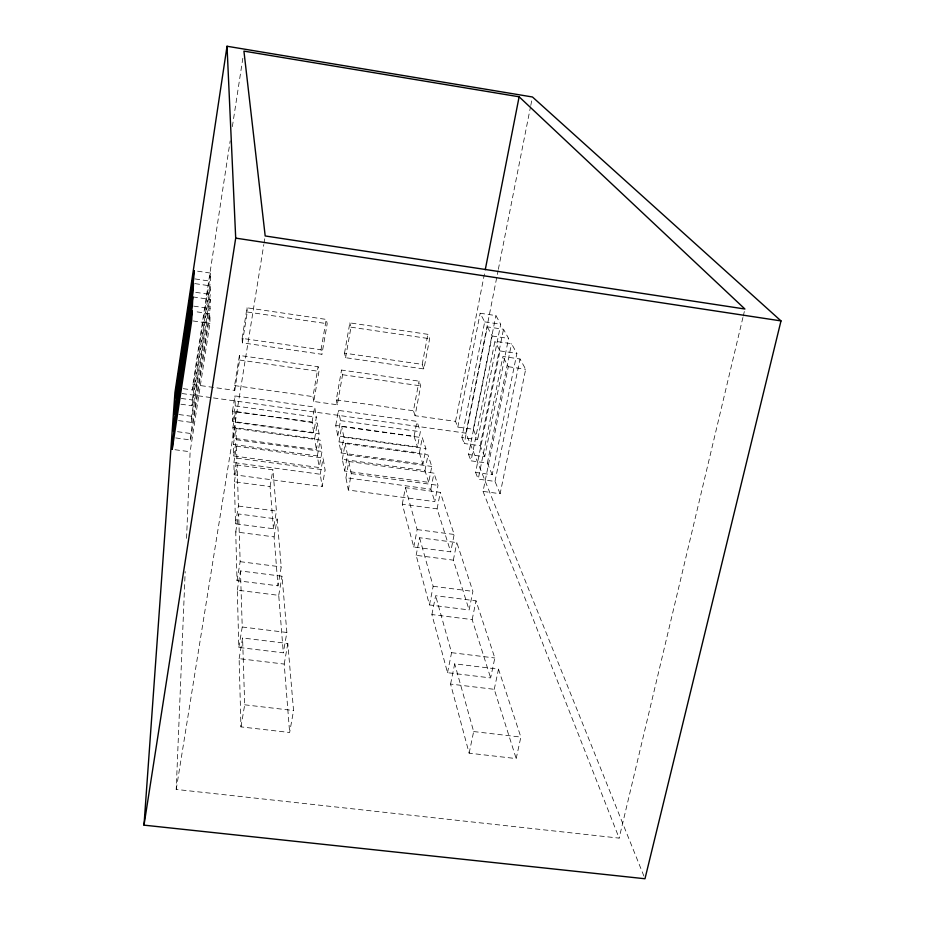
<?xml version="1.0" encoding="UTF-8"?>
<svg xmlns="http://www.w3.org/2000/svg" width="925" height="925" viewBox="0 0 925 925"><rect width="100%" height="100%" fill="white"/><g stroke="black" fill="none" stroke-linecap="round" stroke-linejoin="round"><path stroke-width="0.69" stroke-dasharray="4.62 3.47" d="M186.561 538.35L190.122 451.77L209.929 323.403L210.044 313.772L194.898 311.563M175.738 437.941L190.608 439.976L190.874 433.524L210.114 308.522L210.229 299.434L194.181 297.087M178.525 420.609L191.336 422.378L191.579 416.285L210.299 294.474L210.403 285.906L194.909 283.605M180.942 404.202L192.018 405.74L192.25 399.97L210.461 281.212L210.565 273.095L195.499 270.852M742.925 317.448L619.137 838.119L176.213 789.43L185.185 571.546M183.231 388.662L192.666 389.992L192.897 384.522L230.186 140.877M232.36 126.632L242.836 58.24M192.666 389.992L210.565 273.095M192.018 405.74L210.403 285.906M191.336 422.378L210.229 299.434M190.608 439.976L210.044 313.772M192.897 384.522L234.753 390.396L234.592 385.586L239.413 355.454L318.108 366.716L318.963 371.353L313.76 401.485L337.278 404.78L342.585 374.729L341.533 370.058L419.037 381.146L420.713 385.875L415.071 415.707L455.551 421.384L457.794 427.096L473.288 429.258L477.635 439.699L461.876 437.502L484.7 321.877L480.156 313.24L495.904 315.587L500.714 324.259L477.635 439.699M242.13 338.377L247.021 307.794L326.259 319.414L327.184 323.704L321.912 354.287L242.35 342.828L242.13 338.377L321.033 349.766L321.912 354.287M234.753 390.396L239.598 360.033L239.413 355.454M242.35 342.828L247.276 312.002L247.021 307.794M232.487 411.105L234.927 395.9L314.673 407.058L316.362 417.244L313.702 432.565L232.765 421.395L232.487 411.105L312.072 422.147L313.702 432.565M232.765 421.395L235.239 405.959L234.927 395.9M232.927 427.338L235.424 411.764L317.333 423.13L319.102 433.871L316.362 449.573L233.216 438.196L232.927 427.338L314.639 438.577L316.362 449.573M176.213 789.43L263.81 244.512M264.041 243.09L264.723 238.8M233.216 438.196L235.759 422.378L235.424 411.764M233.389 444.474L235.956 428.506L320.131 440.092L322.004 451.446L319.183 467.541L233.69 455.956L233.389 444.474L317.368 455.921L319.183 467.541M233.69 455.956L236.314 439.733L235.956 428.506M233.875 462.604L236.511 446.22L323.091 458.014L325.08 470.039L322.166 486.55L234.198 474.756L233.875 462.604L320.235 474.259L322.166 486.55M234.198 474.756L236.892 458.106L236.511 446.22M234.383 481.798L237.112 464.986L272.898 469.808L276.436 511.051L273.442 528.742L235.505 523.793L234.383 481.798L270.088 486.562L273.442 528.742M235.505 523.793L238.407 506.044L237.112 464.986M235.725 531.921L238.662 513.988L277.13 519.029L281.235 566.909L277.986 585.826L237.031 580.669L235.725 531.921L274.089 536.893L277.986 585.826M237.031 580.669L240.165 561.672L238.662 513.988M237.286 590.15L240.465 570.956L282.032 576.229L286.866 632.48L283.304 652.819L238.823 647.431L237.286 590.15L278.737 595.353L283.304 652.819M238.823 647.431L242.234 627L240.465 570.956M239.124 658.646L242.581 637.984L287.814 643.488L293.56 710.516L289.641 732.496L240.951 726.888L239.124 658.646L284.206 664.069L289.641 732.496M270.088 486.562L272.898 469.808M240.951 726.888L244.697 704.804L242.581 637.984M274.089 536.893L277.13 519.029M313.76 401.485L312.951 396.617L318.108 366.716M321.033 349.766L326.259 319.414M278.737 595.353L282.032 576.229M312.072 422.147L314.673 407.058M314.639 438.577L317.333 423.13M317.368 455.921L320.131 440.092M284.206 664.069L287.814 643.488M320.235 474.259L323.091 458.014M337.278 404.78L336.272 399.889L341.533 370.058M344.516 353.153L349.847 322.883L427.87 334.33L429.651 338.7L423.916 368.971L345.592 357.697L344.516 353.153L422.205 364.369L423.916 368.971M345.592 357.697L350.98 327.184L349.847 322.883M335.752 425.431L338.423 410.388L416.944 421.372L420.343 431.721L417.453 446.879L337.787 435.883L335.752 425.431L414.111 436.311L417.453 446.879M337.787 435.883L340.504 420.609L338.423 410.388M338.966 441.93L341.707 426.517L422.309 437.698L425.905 448.613L422.922 464.142L341.105 452.949L338.966 441.93L419.395 452.996L422.922 464.142M341.105 452.949L343.903 437.294L341.707 426.517M342.354 459.332L345.175 443.538L427.986 454.915L431.778 466.443L428.691 482.364L344.62 470.987L342.354 459.332L424.968 470.594L428.691 482.364M344.62 470.987L347.499 454.927L345.175 443.538M345.927 477.728L348.841 461.517L433.975 473.114L437.988 485.313L434.796 501.639L348.332 490.053L345.927 477.728L430.853 489.186L434.796 501.639M348.332 490.053L351.303 473.588L348.841 461.517M415.071 415.707L413.44 410.758L419.037 381.146M422.205 364.369L427.87 334.33M414.111 436.311L416.944 421.372M402.283 504.206L405.416 487.672L440.312 492.377L454.163 534.465L450.706 551.843L413.776 547.033L402.283 504.206L437.086 508.854L450.706 551.843M419.395 452.996L422.309 437.698M424.968 470.594L427.986 454.915M413.776 547.033L417.14 529.586L405.416 487.672M416.146 555.324L419.557 537.714L456.846 542.605L472.895 591.364L469.102 609.933L429.478 604.938L416.146 555.324L453.331 560.157L469.102 609.933M430.853 489.186L433.975 473.114M437.086 508.854L440.312 492.377M455.551 421.384L484.978 271.141M457.794 427.096L480.156 313.24M429.478 604.938L433.154 586.288L419.557 537.714M643.904 876.079L465.934 433.166L498.078 270.724M498.355 269.314L530.499 106.872M530.777 105.462L531.898 99.807M484.723 456.73L480.144 445.723L464.234 443.514L487.325 326.872L503.501 329.265L508.577 338.411L484.723 456.73L468.547 454.499L492.123 335.995L487.325 326.872M431.894 614.558L435.629 595.712L476.005 600.834L494.817 657.987L490.632 677.921L447.515 672.695L431.894 614.558L472.166 619.6L490.632 677.921M473.288 429.258L495.904 315.587M492.204 474.71L487.371 463.09L471.045 460.847L494.898 341.267L511.513 343.707L516.89 353.385L492.204 474.71L475.589 472.432L499.974 350.91L494.898 341.267M453.331 560.157L456.846 542.605M480.144 445.723L503.501 329.265M500.124 493.719L495.002 481.428L478.225 479.138L502.911 356.495L520 358.981L525.678 369.225L500.124 493.719L483.035 491.406L508.288 366.705L502.911 356.495M487.371 463.09L511.513 343.707M447.515 672.695L451.573 652.68L435.629 595.712M450.579 684.072L454.707 663.826L498.506 669.168L520.856 737.075L516.185 758.581L469.137 753.17L450.579 684.072L494.251 689.322L516.185 758.581M495.002 481.428L520 358.981M472.166 619.6L476.005 600.834M469.137 753.17L473.658 731.559L454.707 663.826M494.251 689.322L498.506 669.168M743.261 316.038L744.59 310.43M244.697 704.804L293.56 710.516M473.658 731.559L520.856 737.075M242.234 627L286.866 632.48M451.573 652.68L494.817 657.987M240.165 561.672L281.235 566.909M433.154 586.288L472.895 591.364M238.407 506.044L276.436 511.051M417.14 529.586L454.163 534.465M174.975 449.723L190.122 451.77M236.892 458.106L325.08 470.039M351.303 473.588L437.988 485.313M178.907 414.527L191.579 416.285M235.759 422.378L319.102 433.871M343.903 437.294L425.905 448.613M177.496 431.697L190.874 433.524M236.314 439.733L322.004 451.446M347.499 454.927L431.778 466.443M182.075 393.541L212.033 397.727M213.455 397.923L465.934 433.166M181.288 398.444L192.25 399.97M235.239 405.959L316.362 417.244M340.504 420.609L420.343 431.721M234.592 385.586L312.951 396.617M336.272 399.889L413.44 410.758M239.598 360.033L318.963 371.353M342.585 374.729L420.713 385.875M247.276 312.002L327.184 323.704M350.98 327.184L429.651 338.7M193.764 306.129L210.114 308.522M499.974 350.91L516.89 353.385M193.082 320.952L209.929 323.403M508.288 366.705L525.678 369.225M195.129 278.934L210.461 281.212M484.7 321.877L500.714 324.259M195.73 292.335L210.299 294.474M492.123 335.995L508.577 338.411M461.876 437.502L464.234 443.514M468.547 454.499L471.045 460.847M475.589 472.432L478.225 479.138M483.035 491.406L619.137 838.119"/><path stroke-width="1.39" d="M143.999 825.146L174.941 392.547L227.03 46.25L532.453 96.986L781.001 320.906L644.979 878.75L143.999 825.146L235.702 238.118L227.03 46.25M485.255 269.718L519.122 96.79L243.923 51.118L265.186 235.956L744.926 309.019L519.122 96.79M235.702 238.118L781.001 320.906M192.146 311.158L191.683 320.755L172.223 449.353L173.033 437.583L192.146 311.158M192.839 296.89L192.4 305.932L173.484 431.142L174.258 420.031L192.839 296.89M193.498 283.397L193.082 291.942L174.675 413.949L175.403 403.439L193.498 283.397M194.123 270.643L193.73 278.726L175.808 397.681L176.502 387.725L194.123 270.643"/></g></svg>
